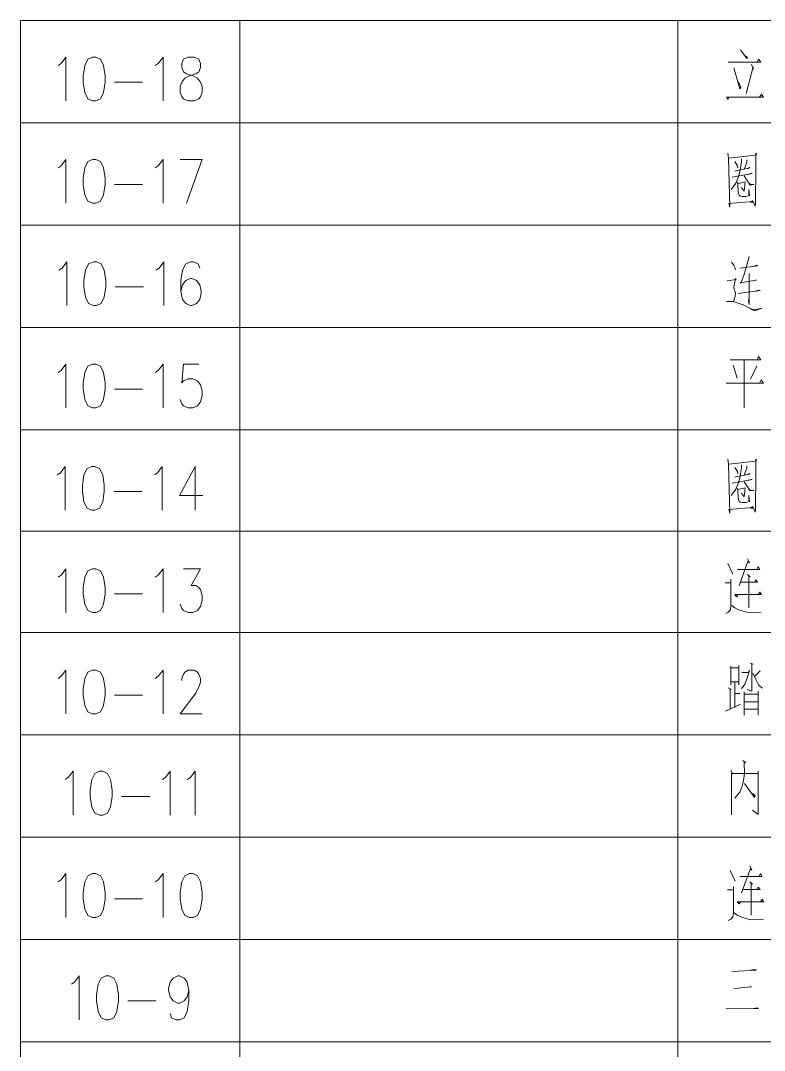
# Model space of a CAD drawing. Header units: millimetres. Extents: x 0 to 829, y 0 to 586.
# Drawn here: x 592.5 to 642.7, y 83.2 to 152.7 of the extents above; entities that cross this region are included whole.
import ezdxf

# ---------------------------------------------------------------- set-up
doc = ezdxf.new("R2010")
doc.units = ezdxf.units.MM

msp = doc.modelspace()

# ---------------------------------------------------------------- linework, layer by layer
at = {"color": 0, "lineweight": 0}
for points in [[(592.493806, 152.654), (769.958667, 152.654)], [(592.493806, 9.860139), (592.493806, 152.654)], [(607.28225, 28.603222), (607.28225, 152.654)], [(636.859139, 28.603222), (636.859139, 152.654)], [(595.02675, 149.627167), (595.238417, 149.768278), (595.555917, 150.191611), (595.555917, 147.231806)], [(601.577833, 149.627167), (601.7895, 149.768278), (602.107, 150.191611), (602.107, 147.231806)], [(640.259917, 149.86), (642.450667, 149.86), (642.3025, 150.054028), (642.214306, 149.86)], [(641.088944, 150.6855), (641.501694, 150.096361), (641.561667, 150.173972), (641.325306, 150.332722)], [(640.644444, 149.464889), (641.028972, 148.043194), (641.117167, 148.163139), (640.940778, 148.515917)], [(641.829778, 149.70125), (641.946194, 149.38375), (641.946194, 149.5425), (641.473472, 147.729222)], [(598.829694, 148.501806), (600.731167, 148.501806)], [(640.291667, 147.492861), (640.231694, 147.334111), (640.1435, 147.492861), (642.627056, 147.492861), (642.507111, 147.690417), (642.358944, 147.492861)], [(592.493806, 145.753667), (769.958667, 145.753667)], [(595.02675, 142.726833), (595.238417, 142.867944), (595.555917, 143.28775), (595.555917, 140.331472)], [(601.577833, 142.726833), (601.7895, 142.867944), (602.107, 143.28775), (602.107, 140.331472)], [(603.267639, 143.28775), (604.745778, 143.28775), (603.690972, 140.331472)], [(640.228167, 143.704028), (640.274028, 143.365361), (640.358694, 140.073944), (640.295194, 140.320889), (641.946194, 140.444361), (641.903861, 140.507861), (641.752167, 140.412611), (641.967361, 140.412611), (642.076722, 140.133917), (642.097889, 140.289139), (642.097889, 140.663083), (642.122583, 142.402278), (642.122583, 143.704028), (642.164917, 143.644056), (642.097889, 143.580556), (640.295194, 143.365361)], [(641.163028, 143.333611), (641.163028, 143.114889), (641.078361, 142.712722), (641.011333, 142.370528), (640.9055, 141.996583), (640.774972, 141.686139), (640.598583, 141.439194), (640.446889, 141.252222)], [(640.707944, 143.146639), (640.880806, 142.867944), (640.9055, 142.712722)], [(641.512278, 143.270111), (641.512278, 143.114889), (641.339417, 142.617472)], [(640.686778, 142.494), (641.731, 142.712722), (641.685139, 142.744472), (641.554611, 142.649222)], [(640.513917, 142.091833), (641.861528, 142.338778), (641.7945, 142.370528), (641.621639, 142.275278)], [(641.141861, 141.407444), (641.339417, 141.1605), (641.360583, 141.343944), (641.402917, 141.781389), (640.9055, 141.654389), (640.859639, 141.749639), (640.9055, 141.626167), (640.926667, 141.1605), (640.947833, 140.973528), (640.990167, 140.878278), (641.057194, 140.818306), (641.187722, 140.786556), (641.448778, 140.786556), (641.685139, 140.850056), (641.642806, 141.252222), (641.642806, 140.910028)], [(641.339417, 142.183556), (641.731, 141.562667), (641.992056, 141.594417), (641.752167, 141.626167), (641.642806, 141.686139)], [(598.829694, 141.597944), (600.731167, 141.597944)], [(592.493806, 138.853333), (769.958667, 138.853333)], [(595.079667, 135.822972), (595.291333, 135.964083), (595.608833, 136.387417), (595.608833, 133.431139)], [(601.63075, 135.822972), (601.842417, 135.964083), (602.159917, 136.387417), (602.159917, 133.431139)], [(604.587028, 135.964083), (604.481194, 136.246306), (604.167222, 136.387417), (603.955556, 136.387417), (603.638056, 136.246306), (603.426389, 135.822972), (603.320556, 135.120944), (603.320556, 134.415389), (603.426389, 133.850944), (603.638056, 133.57225), (603.955556, 133.431139), (604.061389, 133.431139), (604.375361, 133.57225), (604.587028, 133.850944), (604.692861, 134.274278), (604.692861, 134.415389), (604.587028, 134.838722), (604.375361, 135.120944), (604.061389, 135.262056), (603.955556, 135.262056), (603.638056, 135.120944), (603.426389, 134.838722), (603.320556, 134.415389)], [(640.478639, 136.369778), (640.630333, 136.151056), (640.697361, 136.027583), (640.739694, 135.840611)], [(641.043083, 135.964083), (642.260167, 136.119306), (642.1755, 136.151056), (641.956778, 136.059333)], [(641.674556, 136.740194), (641.586361, 136.401528), (641.304139, 135.466667), (641.110111, 134.941028), (641.067778, 134.972778), (642.1755, 135.156222), (642.108472, 135.156222), (641.956778, 135.09625)], [(641.674556, 135.593667), (641.674556, 133.512278), (641.632222, 133.731), (641.674556, 133.946194)], [(640.17525, 135.09625), (640.785556, 135.187972), (640.739694, 135.251472), (640.655028, 134.817556), (640.630333, 134.662333), (640.655028, 134.535333), (640.718528, 134.351889), (640.739694, 134.256639), (640.718528, 134.069667), (640.609167, 133.69925)], [(598.882611, 134.697611), (600.784083, 134.697611)], [(640.93725, 134.256639), (642.415389, 134.443611), (642.306028, 134.475361), (642.284861, 134.475361), (642.108472, 134.380111)], [(640.132917, 133.69925), (640.415139, 133.69925), (640.588, 133.69925), (640.718528, 133.6675), (641.261806, 133.480528), (641.76275, 133.233583), (641.805083, 133.201833), (642.023806, 133.078361), (642.545917, 133.265333), (642.521222, 133.265333), (642.023806, 133.138333), (641.741583, 133.233583)], [(592.493806, 131.953), (769.958667, 131.953)], [(641.325306, 126.534333), (641.325306, 129.769306), (640.379861, 129.769306), (642.450667, 129.769306), (642.3025, 130.005667), (642.214306, 129.769306)], [(595.02675, 128.922639), (595.238417, 129.06375), (595.555917, 129.487083), (595.555917, 126.527278)], [(601.577833, 128.922639), (601.7895, 129.06375), (602.107, 129.487083), (602.107, 126.527278)], [(604.534111, 129.487083), (603.479306, 129.487083), (603.373472, 128.220611), (603.479306, 128.358194), (603.796806, 128.499306), (604.114306, 128.499306), (604.428278, 128.358194), (604.639944, 128.0795), (604.745778, 127.656167), (604.745778, 127.373944), (604.639944, 126.950611), (604.428278, 126.668389), (604.114306, 126.527278), (603.796806, 126.527278), (603.479306, 126.668389), (603.373472, 126.8095), (603.267639, 127.091722)], [(640.584472, 129.413), (640.852583, 128.545167)], [(642.182556, 129.374194), (641.769806, 128.467556)], [(598.829694, 127.797278), (600.731167, 127.797278)], [(640.11175, 128.192389), (642.627056, 128.192389), (642.478889, 128.42875), (642.358944, 128.192389)], [(592.493806, 125.049139), (769.958667, 125.049139)], [(640.228167, 123.070056), (640.274028, 122.727861), (640.358694, 119.436444), (640.295194, 119.686917), (641.946194, 119.810389), (641.903861, 119.873889), (641.752167, 119.778639), (641.967361, 119.778639), (642.076722, 119.499944), (642.097889, 119.655167), (642.097889, 120.029111), (642.122583, 121.768306), (642.122583, 123.070056), (642.164917, 123.010083), (642.097889, 122.946583), (640.295194, 122.727861)], [(594.973833, 122.022306), (595.1855, 122.163417), (595.503, 122.58675), (595.503, 119.626944)], [(601.524917, 122.022306), (601.736583, 122.163417), (602.054083, 122.58675), (602.054083, 119.626944)], [(604.269528, 122.58675), (603.214722, 120.614722), (604.798694, 120.614722)], [(604.269528, 122.58675), (604.269528, 119.626944)], [(641.163028, 122.699639), (641.163028, 122.480917), (641.078361, 122.07875), (641.011333, 121.736556), (640.9055, 121.362611), (640.774972, 121.052167), (640.598583, 120.805222), (640.446889, 120.61825)], [(640.707944, 122.512667), (640.880806, 122.233972), (640.9055, 122.07875)], [(641.512278, 122.636139), (641.512278, 122.480917), (641.339417, 121.9835)], [(640.513917, 121.457861), (641.861528, 121.704806), (641.7945, 121.736556), (641.621639, 121.641306)], [(640.686778, 121.860028), (641.731, 122.07875), (641.685139, 122.106972), (641.554611, 122.01525)], [(641.339417, 121.549583), (641.731, 120.928694), (641.992056, 120.960444), (641.752167, 120.992194), (641.642806, 121.052167)], [(598.776778, 120.893417), (600.67825, 120.893417)], [(641.141861, 120.773472), (641.339417, 120.526528), (641.360583, 120.709972), (641.402917, 121.147417), (640.9055, 121.020417), (640.859639, 121.115667), (640.9055, 120.992194), (640.926667, 120.526528), (640.947833, 120.339556), (640.990167, 120.244306), (641.057194, 120.184333), (641.187722, 120.152583), (641.448778, 120.152583), (641.685139, 120.216083), (641.642806, 120.61825), (641.642806, 120.276056)], [(592.493806, 118.219361), (769.958667, 118.219361)], [(640.231694, 116.039194), (640.55625, 115.330111)], [(641.561667, 116.353167), (641.681611, 116.078), (641.589889, 116.197944), (641.00075, 114.539889), (641.088944, 114.77625), (642.242528, 114.77625), (642.122583, 114.935), (642.034389, 114.77625)], [(595.02675, 115.121972), (595.238417, 115.259556), (595.555917, 115.682889), (595.555917, 112.726611)], [(601.577833, 115.121972), (601.7895, 115.259556), (602.107, 115.682889), (602.107, 112.726611)], [(603.479306, 115.682889), (604.639944, 115.682889), (604.008472, 114.557528), (604.322444, 114.557528), (604.534111, 114.416417), (604.639944, 114.275306), (604.745778, 113.851972), (604.745778, 113.56975), (604.639944, 113.149944), (604.428278, 112.867722), (604.114306, 112.726611), (603.796806, 112.726611), (603.479306, 112.867722), (603.373472, 113.008833), (603.267639, 113.291056)], [(640.880806, 115.644083), (642.390694, 115.644083), (642.27075, 115.841639), (642.182556, 115.644083)], [(640.055306, 114.737444), (640.436306, 114.737444), (640.436306, 114.973806), (640.436306, 113.199333), (640.408083, 112.924167), (640.259917, 112.765417), (640.083528, 112.687806)], [(641.561667, 115.287778), (641.738056, 115.132556), (641.649861, 115.210167), (641.649861, 113.040583)], [(598.829694, 113.993083), (600.731167, 113.993083)], [(640.912556, 113.908417), (640.820833, 113.792), (640.704417, 113.947222), (642.507111, 113.947222), (642.390694, 114.105972), (642.27075, 113.947222)], [(640.496278, 113.199333), (640.704417, 113.040583), (640.940778, 112.924167), (641.205361, 112.843028), (641.589889, 112.726611), (642.478889, 112.765417)], [(592.493806, 111.389583), (769.958667, 111.389583)], [(640.436306, 109.12475), (640.436306, 107.861806), (640.436306, 108.059361), (640.969, 108.059361), (640.969, 107.861806), (640.969, 109.163556), (640.969, 109.008333), (640.408083, 109.008333)], [(641.738056, 109.322306), (641.946194, 109.244694), (641.858, 109.2835), (641.858, 107.427889), (641.533444, 107.547833)], [(595.02675, 108.292194), (595.238417, 108.433306), (595.555917, 108.853111), (595.555917, 105.896833)], [(601.577833, 108.292194), (601.7895, 108.433306), (602.107, 108.853111), (602.107, 105.896833)], [(603.373472, 108.151083), (603.373472, 108.292194), (603.479306, 108.574417), (603.585139, 108.715528), (603.796806, 108.853111), (604.220139, 108.853111), (604.428278, 108.715528), (604.534111, 108.574417), (604.639944, 108.292194), (604.639944, 108.009972), (604.534111, 107.72775), (604.322444, 107.304417), (603.267639, 105.896833), (604.745778, 105.896833)], [(641.177139, 108.690833), (641.621639, 108.690833), (641.681611, 108.849583), (641.533444, 108.295722), (641.385278, 107.904139), (641.148917, 107.586639)], [(642.418917, 108.810778), (642.034389, 108.415667), (641.917972, 108.652028), (642.122583, 108.218111), (642.3025, 107.861806), (642.538861, 107.625444)], [(640.259917, 107.66425), (640.468056, 107.547833), (640.379861, 107.586639), (640.379861, 106.207278), (640.083528, 106.087333), (641.088944, 106.560056)], [(640.704417, 108.059361), (640.704417, 106.323694), (640.704417, 107.272667), (641.028972, 107.272667)], [(598.829694, 107.163306), (600.731167, 107.163306)], [(641.325306, 107.389083), (641.325306, 105.812167), (641.325306, 106.207278), (642.27075, 106.207278), (642.27075, 105.812167), (642.27075, 107.427889), (642.27075, 107.233861), (641.325306, 107.233861)], [(641.325306, 106.718806), (642.242528, 106.718806)], [(592.493806, 104.48925), (769.958667, 104.48925)], [(641.237111, 102.746528), (641.44525, 102.587778), (641.325306, 102.626583), (641.353528, 101.878694), (641.297083, 101.405972), (641.205361, 101.010861), (641.028972, 100.61575), (640.704417, 100.220639)], [(595.503, 101.462417), (595.714667, 101.6), (596.032167, 102.023333), (596.032167, 99.067056)], [(602.054083, 101.462417), (602.26575, 101.6), (602.579722, 102.023333), (602.579722, 99.067056)], [(603.743889, 101.462417), (603.955556, 101.6), (604.269528, 102.023333), (604.269528, 99.067056)], [(640.436306, 102.07625), (640.55625, 101.839889)], [(640.468056, 99.077639), (640.468056, 101.878694), (642.27075, 101.878694), (642.27075, 102.037444), (642.27075, 99.116444), (641.886222, 99.395139)], [(641.353528, 101.208417), (642.034389, 100.262972), (642.066139, 100.379389), (641.917972, 100.538139), (641.917972, 100.499333), (641.917972, 100.418194)], [(599.305944, 100.333528), (601.207417, 100.333528)], [(592.493806, 97.588917), (769.958667, 97.588917)], [(640.393972, 95.324083), (640.718528, 94.615)], [(641.723944, 95.638056), (641.843889, 95.362889), (641.755694, 95.479306), (641.163028, 93.824778), (641.251222, 94.061139), (642.404806, 94.061139), (642.284861, 94.219889), (642.196667, 94.061139)], [(595.02675, 94.558556), (595.238417, 94.699667), (595.555917, 95.123), (595.555917, 92.166722)], [(601.577833, 94.558556), (601.7895, 94.699667), (602.107, 95.123), (602.107, 92.166722)], [(641.043083, 94.928972), (642.552972, 94.928972), (642.433028, 95.126528), (642.344833, 94.928972)], [(641.723944, 94.572667), (641.903861, 94.417444), (641.812139, 94.495056), (641.812139, 92.325472)], [(640.217583, 94.022333), (640.602111, 94.022333), (640.602111, 94.258694), (640.602111, 92.484222), (640.570361, 92.209056), (640.422194, 92.050306), (640.245806, 91.972694)], [(598.829694, 93.433194), (600.731167, 93.433194)], [(641.074833, 93.193306), (640.986639, 93.076889), (640.866694, 93.232111), (642.669389, 93.232111), (642.552972, 93.390861), (642.433028, 93.232111)], [(640.658556, 92.484222), (640.866694, 92.325472), (641.103056, 92.209056), (641.371167, 92.127917), (641.755694, 92.0115), (642.641167, 92.050306)], [(592.493806, 90.685056), (769.958667, 90.685056)], [(595.926333, 87.658222), (596.138, 87.799333), (596.4555, 88.222667), (596.4555, 85.262861)], [(603.849722, 87.234889), (603.743889, 86.811556), (603.532222, 86.532861), (603.214722, 86.39175), (603.108889, 86.39175), (602.791389, 86.532861), (602.579722, 86.811556), (602.473889, 87.234889), (602.473889, 87.376), (602.579722, 87.799333), (602.791389, 88.081556), (603.108889, 88.222667), (603.214722, 88.222667), (603.532222, 88.081556), (603.743889, 87.799333), (603.849722, 87.234889), (603.849722, 86.532861), (603.743889, 85.827306), (603.532222, 85.403972), (603.214722, 85.262861), (603.003056, 85.262861), (602.685556, 85.403972), (602.579722, 85.686194)], [(640.513917, 88.515472), (642.164917, 88.607194), (642.034389, 88.670694), (641.752167, 88.607194)], [(641.621639, 87.460667), (641.773333, 87.520639), (641.836833, 87.492417), (640.644444, 87.365417)], [(599.729278, 86.532861), (601.63075, 86.532861)], [(640.101167, 86.000167), (642.295444, 86.031917), (642.20725, 86.063667), (641.967361, 86.031917)], [(592.493806, 83.784722), (769.958667, 83.784722)]]:
    msp.add_lwpolyline(points, dxfattribs=at)
for points in [[(597.351556, 150.191611), (597.034056, 150.0505), (596.822389, 149.627167), (596.720083, 148.921611), (596.720083, 148.501806), (596.822389, 147.79625), (597.034056, 147.372917), (597.351556, 147.231806), (597.563222, 147.231806), (597.880722, 147.372917), (598.092389, 147.79625), (598.198222, 148.501806), (598.198222, 148.921611), (598.092389, 149.627167), (597.880722, 150.0505), (597.563222, 150.191611)], [(603.796806, 150.191611), (603.479306, 150.0505), (603.373472, 149.768278), (603.373472, 149.486056), (603.479306, 149.203833), (603.690972, 149.062722), (604.114306, 148.921611), (604.428278, 148.7805), (604.639944, 148.501806), (604.745778, 148.219583), (604.745778, 147.79625), (604.639944, 147.514028), (604.534111, 147.372917), (604.220139, 147.231806), (603.796806, 147.231806), (603.479306, 147.372917), (603.373472, 147.514028), (603.267639, 147.79625), (603.267639, 148.219583), (603.373472, 148.501806), (603.585139, 148.7805), (603.902639, 148.921611), (604.322444, 149.062722), (604.534111, 149.203833), (604.639944, 149.486056), (604.639944, 149.768278), (604.534111, 150.0505), (604.220139, 150.191611)], [(597.351556, 143.28775), (597.034056, 143.150167), (596.822389, 142.726833), (596.720083, 142.021278), (596.720083, 141.597944), (596.822389, 140.895917), (597.034056, 140.472583), (597.351556, 140.331472), (597.563222, 140.331472), (597.880722, 140.472583), (598.092389, 140.895917), (598.198222, 141.597944), (598.198222, 142.021278), (598.092389, 142.726833), (597.880722, 143.150167), (597.563222, 143.28775)], [(597.404472, 136.387417), (597.086972, 136.246306), (596.875306, 135.822972), (596.769472, 135.120944), (596.769472, 134.697611), (596.875306, 133.992056), (597.086972, 133.57225), (597.404472, 133.431139), (597.616139, 133.431139), (597.933639, 133.57225), (598.145306, 133.992056), (598.251139, 134.697611), (598.251139, 135.120944), (598.145306, 135.822972), (597.933639, 136.246306), (597.616139, 136.387417)], [(597.351556, 129.487083), (597.034056, 129.345972), (596.822389, 128.922639), (596.720083, 128.220611), (596.720083, 127.797278), (596.822389, 127.091722), (597.034056, 126.668389), (597.351556, 126.527278), (597.563222, 126.527278), (597.880722, 126.668389), (598.092389, 127.091722), (598.198222, 127.797278), (598.198222, 128.220611), (598.092389, 128.922639), (597.880722, 129.345972), (597.563222, 129.487083)], [(597.298639, 122.58675), (596.981139, 122.445639), (596.769472, 122.022306), (596.667167, 121.31675), (596.667167, 120.893417), (596.769472, 120.191389), (596.981139, 119.768056), (597.298639, 119.626944), (597.510306, 119.626944), (597.827806, 119.768056), (598.039472, 120.191389), (598.145306, 120.893417), (598.145306, 121.31675), (598.039472, 122.022306), (597.827806, 122.445639), (597.510306, 122.58675)], [(597.351556, 115.682889), (597.034056, 115.541778), (596.822389, 115.121972), (596.720083, 114.416417), (596.720083, 113.993083), (596.822389, 113.291056), (597.034056, 112.867722), (597.351556, 112.726611), (597.563222, 112.726611), (597.880722, 112.867722), (598.092389, 113.291056), (598.198222, 113.993083), (598.198222, 114.416417), (598.092389, 115.121972), (597.880722, 115.541778), (597.563222, 115.682889)], [(597.351556, 108.853111), (597.034056, 108.715528), (596.822389, 108.292194), (596.720083, 107.586639), (596.720083, 107.163306), (596.822389, 106.461278), (597.034056, 106.037944), (597.351556, 105.896833), (597.563222, 105.896833), (597.880722, 106.037944), (598.092389, 106.461278), (598.198222, 107.163306), (598.198222, 107.586639), (598.092389, 108.292194), (597.880722, 108.715528), (597.563222, 108.853111)], [(597.827806, 102.023333), (597.510306, 101.882222), (597.298639, 101.462417), (597.192806, 100.756861), (597.192806, 100.333528), (597.298639, 99.6315), (597.510306, 99.208167), (597.827806, 99.067056), (598.039472, 99.067056), (598.356972, 99.208167), (598.568639, 99.6315), (598.670944, 100.333528), (598.670944, 100.756861), (598.568639, 101.462417), (598.356972, 101.882222), (598.039472, 102.023333)], [(597.351556, 95.123), (597.034056, 94.981889), (596.822389, 94.558556), (596.720083, 93.856528), (596.720083, 93.433194), (596.822389, 92.727639), (597.034056, 92.304306), (597.351556, 92.166722), (597.563222, 92.166722), (597.880722, 92.304306), (598.092389, 92.727639), (598.198222, 93.433194), (598.198222, 93.856528), (598.092389, 94.558556), (597.880722, 94.981889), (597.563222, 95.123)], [(603.902639, 95.123), (603.585139, 94.981889), (603.373472, 94.558556), (603.267639, 93.856528), (603.267639, 93.433194), (603.373472, 92.727639), (603.585139, 92.304306), (603.902639, 92.166722), (604.114306, 92.166722), (604.428278, 92.304306), (604.639944, 92.727639), (604.745778, 93.433194), (604.745778, 93.856528), (604.639944, 94.558556), (604.428278, 94.981889), (604.114306, 95.123)], [(598.251139, 88.222667), (597.933639, 88.081556), (597.721972, 87.658222), (597.616139, 86.952667), (597.616139, 86.532861), (597.721972, 85.827306), (597.933639, 85.403972), (598.251139, 85.262861), (598.462806, 85.262861), (598.776778, 85.403972), (598.988444, 85.827306), (599.094278, 86.532861), (599.094278, 86.952667), (598.988444, 87.658222), (598.776778, 88.081556), (598.462806, 88.222667)]]:
    msp.add_lwpolyline(points, close=True, dxfattribs=at)

doc.saveas('drawing.dxf')
